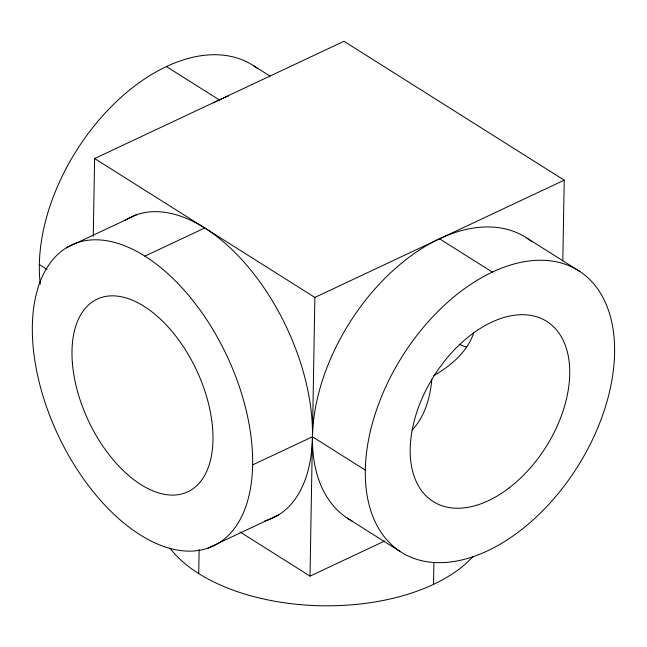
<?xml version="1.0" encoding="UTF-8"?>
<svg xmlns="http://www.w3.org/2000/svg" width="647" height="647" viewBox="0 0 647 647"><rect width="100%" height="100%" fill="white"/><g stroke="black" fill="none" stroke-linecap="round" stroke-linejoin="round"><path stroke-width="0.97" d="M93.265 236.284L94.624 158.531L343.978 41.287L564.224 180.181L562.809 260.959M198.718 573.557L199.139 549.594M384.633 541.029L310.01 576.121L314.871 297.426L94.624 158.531M433.514 584.378L433.902 562.421M431.792 379.514C430.206 397.687 424.853 416.579 412.099 430.118M473.758 332.841C467.263 351.976 450.862 365.878 433.789 375.64M66.326 247.825L137.204 214.497M144.904 256.123L204.751 227.979M314.871 297.426L564.224 180.181M252.597 464.91L312.444 436.774L365.304 470.11M207.582 548.292A166.36 93.257 64.8 0 0 186.862 293.301A166.36 93.257 64.8 0 0 32.973 344.802A166.36 93.257 64.8 0 0 207.582 548.292L278.469 514.963M253.891 65.929L270.082 76.144M526.998 238.161L579.858 271.497A166.36 103.569 -57.8 0 1 519.897 530.912A166.36 103.569 -57.8 0 1 370.181 432.05A166.36 103.569 -57.8 0 1 579.858 271.497M166.441 66.576L219.301 99.905M439.548 238.808L492.407 272.136M39.338 264.542L47.005 269.378M347.237 518.134L400.097 551.47M240.005 531.971L310.01 576.121M213.292 102.897A166.36 103.569 -57.8 0 1 228.351 96.015M124.58 220.708A166.36 93.257 64.8 0 1 287.074 328.425A166.36 93.257 64.8 0 1 264.72 520.981M352.227 521.118A166.36 103.569 -57.8 0 1 350.674 321.074A166.36 103.569 -57.8 0 1 531.697 241.582M472.844 556.663A166.36 90.855 1 0 1 318.542 605.697A166.36 90.855 1 0 1 169.935 548.122M40.308 284.227A166.36 103.569 -57.8 0 1 112.821 105.097A166.36 103.569 -57.8 0 1 257.829 68.752M466.608 347.172A106.472 59.686 64.8 0 1 459.321 344.293M72.391 363.04A106.472 59.686 64.8 0 0 184.144 493.273A106.472 59.686 64.8 0 0 170.881 330.083A106.472 59.686 64.8 0 0 72.391 363.04M509.124 487.919A106.472 66.285 -57.8 0 0 547.499 321.891A106.472 66.285 -57.8 0 0 413.304 424.642A106.472 66.285 -57.8 0 0 509.124 487.919"/></g></svg>
